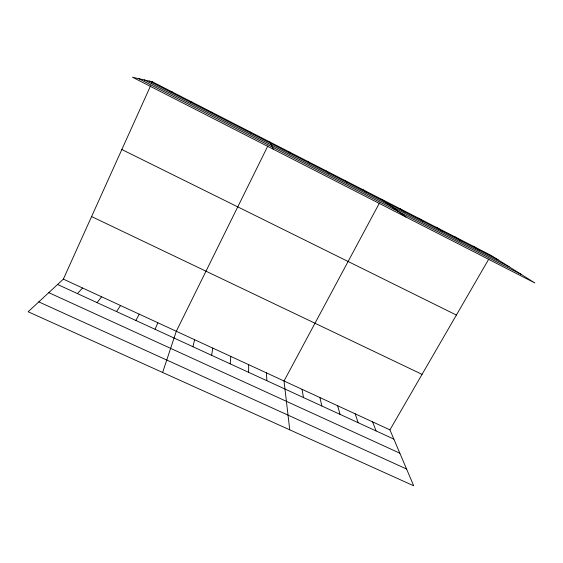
<?xml version="1.0" encoding="UTF-8"?>
<svg xmlns="http://www.w3.org/2000/svg" width="563" height="563" viewBox="0 0 563 563"><rect width="100%" height="100%" fill="white"/><g stroke="black" fill="none" stroke-linecap="round" stroke-linejoin="round"><path stroke-width="0.84" d="M248.6 372.312L248.684 364.676M250.626 133.03L250.662 132.157M230.19 363.846L230.802 356.421M211.632 355.309L212.779 348.103M192.919 346.709L194.615 339.721M162.616 372.453L176.31 331.276L267.882 145.894M155.05 329.292L157.858 322.754M63.359 279.135L389.927 429.872L413.692 485.785L28.15 311.761L63.359 279.135L150.631 85.703M151.693 83.359L152.397 81.797L490.964 255.321L534.85 282.964L132.481 77.215L152.397 81.797M135.88 320.474L139.258 314.168M379.476 202.969L284.034 380.996L289.755 429.843M389.927 429.872L488.768 259.107M116.548 311.585L120.51 305.519M97.061 302.62L101.614 296.792M77.412 293.583L82.564 288.003M230.689 122.818L231.337 122.255M210.576 112.516L211.857 112.269M190.287 102.121L192.201 102.199M169.822 91.628L172.384 92.036M38.812 301.888L406.563 469.007M48.777 292.647L399.843 453.194M57.595 284.477L393.854 439.112M91.586 216.565L422.053 374.367M121.84 149.519L456.382 315.062M149.167 81.051L498.156 259.853M144.205 79.911L509.17 266.785M138.554 78.609L521.591 274.61M473.089 246.165L479.782 250.436M455.073 236.932L461.245 240.943M436.909 227.614L442.546 231.365M418.59 218.226L423.693 221.702M400.117 208.76L404.677 211.955M381.489 199.211L406.014 217.079M363.262 189.872L366.717 192.511M344.88 180.449L347.779 182.806M326.343 170.948L328.679 173.024M307.658 161.37L309.418 163.15M288.819 151.714L289.987 153.199M269.818 141.975L273.351 149.244M372.622 421.884L376.07 430.934M355.183 413.833L358.145 422.686M337.603 405.719L340.073 414.382M319.89 397.541L321.86 406M302.035 389.3L303.492 397.555M266.426 372.868L266.862 380.708"/></g></svg>
